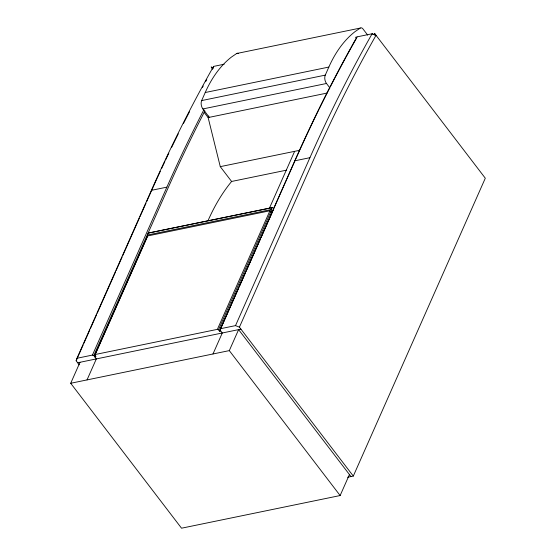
<?xml version="1.0" encoding="UTF-8"?>
<svg xmlns="http://www.w3.org/2000/svg" width="556" height="556" viewBox="0 0 556 556"><rect width="100%" height="100%" fill="white"/><g stroke="black" fill="none" stroke-linecap="round" stroke-linejoin="round"><path stroke-width="0.83" d="M95.5 355.333L94.798 356.917L95.966 356.674L94.874 355.249L95.111 354.533L147.66 235.946L269.924 210.773L271.043 211.217L272.127 212.642L267.929 222.129M147.66 235.946L94.874 355.249M212.955 68.298L213.56 66.414L224.158 64.232M79.258 364.833L76.151 360.774L76.964 358.266L151.385 190.34A1883.151 1105.801 78.4 0 1 213.56 66.414L212.879 68.437M212.983 353.977L222.282 332.988L219.981 329.972L220.385 328.735L294.798 160.809A1883.151 1105.801 78.4 0 1 329.986 86.979L335.261 76.784A1883.151 1105.801 78.4 0 1 356.973 36.884L372.11 33.77L376.023 35.313M351.434 47.288A1881.81 1105.008 78.4 0 1 356.528 38.218L356.973 36.884M76.151 360.774L83.171 344.928M83.873 343.344L89.843 329.882M90.545 328.297L96.508 314.828M97.21 313.243L115.467 272.058M116.169 270.473L122.132 257.004M122.834 255.419L139.334 218.195M140.036 216.611L146.006 203.142M146.708 201.557L150.565 192.849A1880.288 1104.119 78.4 0 1 155.395 182.055M349.439 474.553L340.133 495.542L181.534 528.2L70.702 383.272L80.008 362.283M209.292 117.323L202.884 108.941A5.991 3.517 78.4 0 1 201.654 100.58L205.227 92.518A156.312 91.789 78.4 0 1 231.491 57.032L236.661 53.515L360.274 28.064A4.17 2.446 78.4 0 1 362.978 28.94L367.724 35.146M76.964 358.266L92.456 355.075L166.869 187.15A1883.151 1105.801 78.4 0 1 202.057 113.32L203.948 109.671M87.028 379.908L96.334 358.919L93.797 355.604L168.211 187.678A1882.15 1105.21 78.4 0 1 203.385 113.89L204.914 110.936M271.933 207.624L148.313 233.075L147.444 235.035L271.064 209.584L271.933 207.624L272.586 207.596L273.712 209.07L272.878 210.96M208.82 115.995L208.132 117.566L220.273 166.647L231.602 181.465L286.521 170.157M329.951 88.001L326.497 83.483A5.991 3.517 78.4 0 1 325.274 75.123L328.846 67.067A156.312 91.789 78.4 0 1 355.11 31.581L360.274 28.064M269.319 208.437L294.624 151.343M95.111 354.533L217.375 329.354L269.924 210.773M220.746 330.98L219.585 331.223L218.494 329.798L271.043 211.217M219.981 329.972L294.395 162.046A1881.719 1104.96 78.4 0 1 318.831 109.664M219.585 331.223L238.851 287.744M239.553 286.159L245.509 272.718M246.204 271.14L260.569 238.726M261.271 237.148L267.227 223.707M220.385 328.735L235.515 325.621L309.928 157.689A1883.151 1105.801 78.4 0 1 372.11 33.77L375.919 35.494A1880.288 1104.119 78.4 0 0 313.834 159.231L239.421 327.157L353.303 476.075L347.576 477.257M70.702 383.272L229.308 350.614L238.607 329.625L350.968 476.555M353.303 476.075L485.298 178.212L374.466 33.284L375.919 35.494M330.313 86.805L334.83 78.083M205.227 92.518L328.846 67.067M201.654 100.58L325.274 75.123M202.884 108.941L326.497 83.483M326.984 93.088L208.132 117.566L204.163 112.381M220.273 166.647L299.663 150.301M151.385 190.34L166.869 187.15M294.798 160.809L309.928 157.689M272.586 207.596L148.313 233.075M270.904 211.94L272.593 211.593L271.064 209.584M77.673 362.762L240.943 329.145M235.515 325.621L239.421 327.157M92.456 355.075L93.797 355.604M217.375 329.354L218.494 329.798M356.577 38.128L355.812 37.127L356.528 38.218M212.753 68.93L211.204 66.901L212.649 69.111M229.308 350.614L340.133 495.542M208.347 219.947A251.833 147.875 78.4 0 1 231.602 181.465M236.661 53.515A4.17 2.446 78.4 0 1 238.475 53.557M155.743 181.291A1880.288 1104.119 78.4 0 1 160.288 171.352M161.699 168.315A1880.288 1104.119 78.4 0 1 164.889 161.49M165.605 159.982A1880.288 1104.119 78.4 0 1 168.829 153.206M171.714 147.215A1880.288 1104.119 78.4 0 1 175.349 139.758M175.717 139.021A1880.288 1104.119 78.4 0 1 178.281 133.829M183.459 123.522A1880.288 1104.119 78.4 0 1 185.329 119.86M185.704 119.13A1880.288 1104.119 78.4 0 1 189.457 111.846M202.46 87.431A1880.288 1104.119 78.4 0 1 203.239 86.013M205.574 81.76A1880.288 1104.119 78.4 0 1 206.749 79.64M335.205 77.36A1881.81 1105.008 78.4 0 1 345.554 57.97M345.943 57.261A1881.81 1105.008 78.4 0 1 351.01 48.052M319.2 108.92A1881.719 1104.96 78.4 0 1 324.343 98.558M324.718 97.821A1881.719 1104.96 78.4 0 1 329.555 88.279"/></g></svg>
